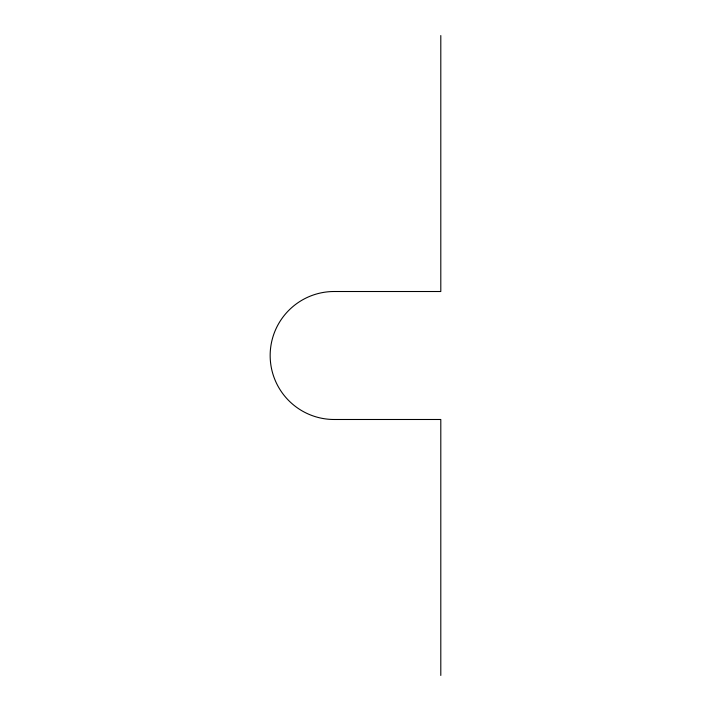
<?xml version="1.0" encoding="UTF-8"?>
<svg xmlns="http://www.w3.org/2000/svg" width="711" height="711" viewBox="0 0 711 711"><rect width="100%" height="100%" fill="white"/><g stroke="black" fill="none" stroke-linecap="round" stroke-linejoin="round"><path stroke-width="1.07" d="M440.802 35.55L440.802 291.51L334.152 291.51A63.99 63.99 0 0 0 270.162 355.5A63.99 63.99 0 0 0 334.152 419.49L440.802 419.49L440.802 675.45"/></g></svg>
